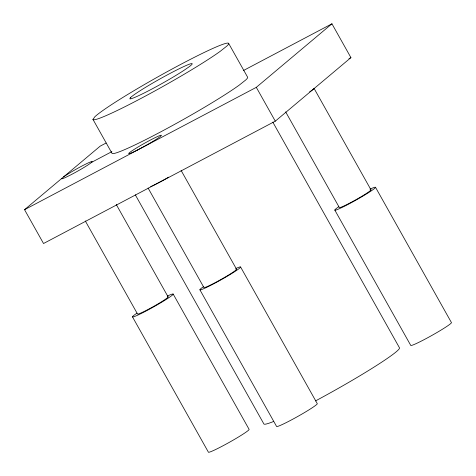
<?xml version="1.0" encoding="UTF-8"?>
<svg xmlns="http://www.w3.org/2000/svg" width="476" height="476" viewBox="0 0 476 476"><rect width="100%" height="100%" fill="white"/><g stroke="black" fill="none" stroke-linecap="round" stroke-linejoin="round"><path stroke-width="0.71" d="M92.975 119.399L94.914 116.703A77.766 5.426 -29.3 0 1 176.995 66.378A77.766 5.426 -29.3 0 1 226.743 46.16L220.317 51.253A77.766 5.426 -29.3 0 1 144.662 96.479A77.766 5.426 -29.3 0 1 92.975 119.399L111.955 153.224A77.766 5.426 -29.3 0 0 163.643 130.311A77.766 5.426 -29.3 0 0 239.297 85.079L245.729 79.986A77.766 5.426 -29.3 0 0 247.669 77.29L228.682 43.465M61.922 178.292L61.606 178.726A17.529 1.226 -29.3 0 0 73.256 173.561A17.529 1.226 -29.3 0 0 90.309 163.363L91.761 162.215A17.529 1.226 -29.3 0 0 82.455 165.767A17.529 1.226 -29.3 0 0 63.492 176.971M243.307 70.591L331.939 23.8L350.925 57.626L275.295 121.166L43.53 243.516L24.544 209.69L100.18 146.15L106.088 143.032M24.544 209.69L256.308 87.34L331.939 23.8M91.63 162.316L111.896 151.624M348.956 58.667L350.925 57.626M375.522 187.306L451.456 322.615A23.33 1.63 -29.3 0 1 431.53 335.628A23.33 1.63 -29.3 0 1 410.74 345.392L334.812 210.089M370.988 189.847L314.041 88.363A18.13 1.267 -29.3 0 1 309.644 91.85M285.665 111.89L339.346 207.548A18.13 1.267 -29.3 0 0 357.565 198.79A18.13 1.267 -29.3 0 0 370.364 189.817M256.308 87.34L275.295 121.166M272.819 122.118L399.525 347.902A77.766 5.426 -29.3 0 1 315.505 400.917M240.6 267.006L317.29 403.666A23.33 1.63 -29.3 0 1 297.369 416.678A23.33 1.63 -29.3 0 1 276.58 426.442L199.89 289.783M181.106 170.426L236.566 269.261M148.095 188.05L203.918 287.528A18.707 1.303 -29.3 0 0 222.72 278.49A18.707 1.303 -29.3 0 0 235.923 269.238M135.297 194.815L263.817 423.836A77.766 5.426 -29.3 0 0 273.629 421.456M173.187 294.085L249.121 429.388A23.33 1.63 -29.3 0 1 229.194 442.4A23.33 1.63 -29.3 0 1 208.405 452.17L132.477 316.861M116.257 204.484L168.129 296.917M85.305 220.953L137.54 314.029A17.529 1.226 -29.3 0 0 155.152 305.562A17.529 1.226 -29.3 0 0 167.522 296.893M370.001 189.15A23.33 1.63 -29.3 0 1 369.995 191.709A23.33 1.63 -29.3 0 1 342.143 207.393A23.33 1.63 -29.3 0 1 338.751 206.745M167.665 295.923A23.33 1.63 -29.3 0 1 167.451 298.619A23.33 1.63 -29.3 0 1 139.355 314.386A23.33 1.63 -29.3 0 1 136.963 313.154M235.793 268.524A23.33 1.63 -29.3 0 1 234.573 271.731A23.33 1.63 -29.3 0 1 206.947 287.224A23.33 1.63 -29.3 0 1 203.829 286.445M168.617 177.161A18.707 1.303 -29.3 0 1 152.76 185.646M152.017 185.991A18.707 1.303 -29.3 0 1 150.672 186.586M130.317 97.788L129.835 98.8A35.771 2.493 -29.3 0 0 151.118 89.44A35.771 2.493 -29.3 0 0 184.569 69.948L189.055 66.824A35.771 2.493 -29.3 0 0 170.83 73.024A35.771 2.493 -29.3 0 0 130.317 97.788M137.213 150.136A18.707 1.303 -29.3 0 0 161.4 135.309A18.707 1.303 -29.3 0 0 136.612 147.881A18.707 1.303 -29.3 0 0 137.213 150.136"/></g></svg>
